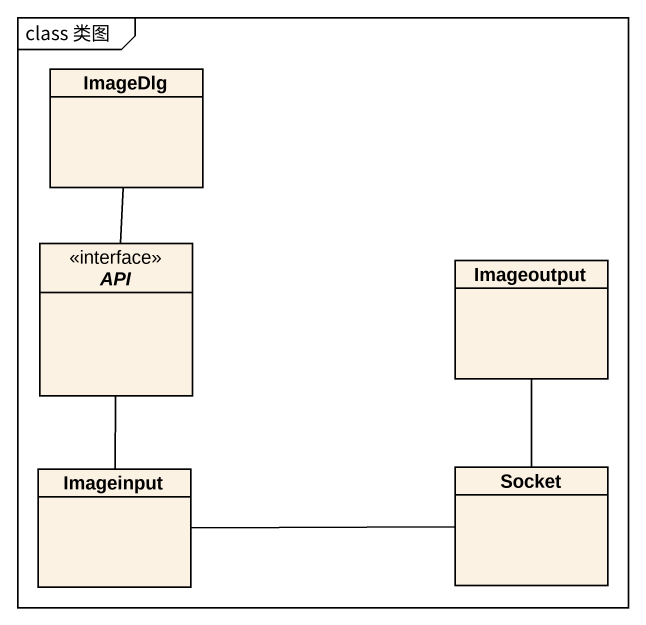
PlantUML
@startuml
mainframe class 类图
hide circle
hide empty members
class ImageDlg
interface API
class Imageoutput
class Imageinput
class Socket
ImageDlg -- API
API -- Imageinput
Imageinput -right- Socket
Socket -up- Imageoutput
@enduml
